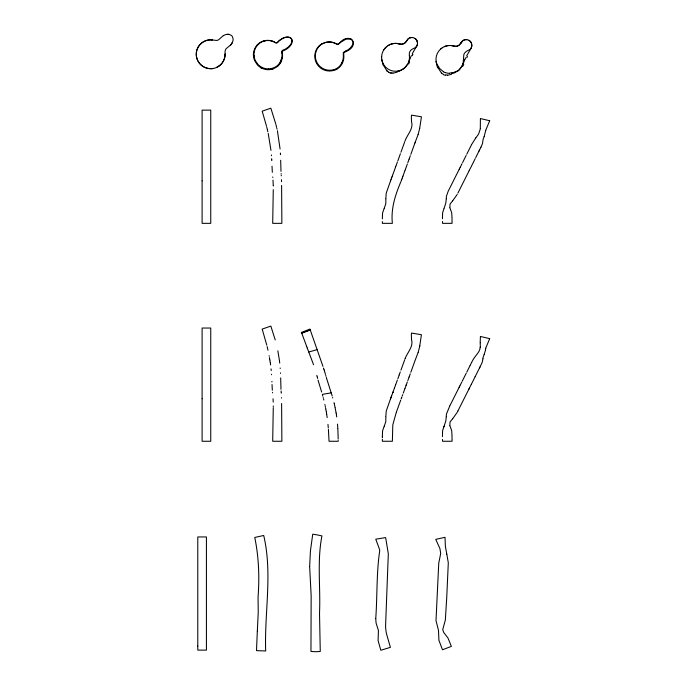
<?xml version="1.0" encoding="UTF-8"?>
<svg xmlns="http://www.w3.org/2000/svg" width="686" height="686" viewBox="0 0 686 686"><rect width="100%" height="100%" fill="white"/><g stroke="black" fill="none" stroke-linecap="round" stroke-linejoin="round"><path stroke-width="1.03" d="M273.277 406.009L273.277 406.789M382.359 439.16L382.359 441.261L392.375 441.261L392.795 424.866L396.268 412.406M382.359 221.569L382.359 223.344L392.375 223.344C390.78 208.818 395.273 194.815 400.924 181.653M273.268 189.653L272.694 223.344L281.869 223.344L281.603 185.417M273.268 407.733L272.694 441.261L281.869 441.261L281.612 403.505M446.269 198.88L445.789 203.125L444.048 208.467M446.277 198.769L446.372 196.736A9.561 9.561 0 0 1 446.457 196.119L448.181 191.265L459.08 169.545M446.277 416.685L446.372 414.653A9.561 9.561 0 0 1 446.457 414.035L449.759 406.009M446.269 416.796L445.789 421.015L444.065 426.34M381.63 57.032L381.639 56.604M281.869 51.733L282.015 50.953A1.338 1.338 0 0 1 282.178 50.687L282.246 50.61A2.178 2.178 0 0 1 282.812 50.181A3.207 3.207 0 0 1 283.095 50.035L284.158 49.649A10.847 10.847 0 0 0 284.904 49.323L285.196 49.178A13.926 13.926 0 0 0 285.548 48.989L288.326 47.042A14.397 14.397 0 0 0 288.626 46.768L288.857 46.545A13.557 13.557 0 0 0 289.423 45.962L289.638 45.722A12.185 12.185 0 0 0 290.144 45.087L290.332 44.83A10.487 10.487 0 0 0 290.778 44.144L290.933 43.87A8.635 8.635 0 0 0 291.301 43.141L291.421 42.841A6.757 6.757 0 0 0 291.67 42.069L291.739 41.76A5.068 5.068 0 0 0 291.833 40.954A4.39 4.39 0 0 0 291.833 40.628A3.799 3.799 0 0 0 291.713 39.831A3.387 3.387 0 0 0 291.619 39.522A3.198 3.198 0 0 0 291.25 38.802A3.096 3.096 0 0 0 291.053 38.545A3.327 3.327 0 0 0 290.452 38.004A3.584 3.584 0 0 0 290.187 37.824A4.159 4.159 0 0 0 289.449 37.49A4.785 4.785 0 0 0 289.14 37.396A5.565 5.565 0 0 0 288.343 37.241L288.026 37.207A7.332 7.332 0 0 0 287.211 37.198L286.98 37.215A9.21 9.21 0 0 0 286.088 37.318L285.813 37.37A11.045 11.045 0 0 0 284.982 37.567L284.716 37.644A12.64 12.64 0 0 0 283.91 37.927L283.652 38.022A13.943 13.943 0 0 0 282.864 38.373L280.394 39.865A14.295 14.295 0 0 0 279.991 40.174L278.902 41.126A9.355 9.355 0 0 0 278.336 41.717L278.156 41.932A5.265 5.265 0 0 1 277.573 42.558A2.127 2.127 0 0 1 277.298 42.721A1.835 1.835 0 0 1 276.535 42.969A1.715 1.715 0 0 1 276.218 42.952A2.795 2.795 0 0 1 275.438 42.729A4.845 4.845 0 0 1 275.18 42.609L275.146 42.592A9.475 9.475 0 0 1 274.88 42.446L274.194 42.069A12.631 12.631 0 0 0 273.414 41.7L272.556 41.357M480.989 147.104L482.515 143.511L483.064 139.601A7.109 7.109 0 0 1 483.124 139.301L484.084 136.737M482.918 358.907L482.181 362.44L479.557 367.868M482.935 358.752L483.064 357.517A7.109 7.109 0 0 1 483.124 357.217L484.084 354.653M282.512 56.509L282.486 56.792A14.483 14.475 56.5 0 1 282.375 57.624L282.315 57.95M419.712 128.291L418.117 134.542M419.712 128.205L421.427 116.8L411.549 115.145L411.463 115.763A24.302 24.302 0 0 0 411.343 116.809L411.531 121.542M419.712 346.121L421.427 334.717L411.549 333.062L411.463 333.679A24.302 24.302 0 0 0 411.343 334.725L411.549 339.57M419.703 346.293L419.738 345.813M419.686 346.464L418.177 352.312M480.311 128.496L480.406 118.729M480.311 346.413L480.217 342.983M480.294 128.668L480.269 128.908A3.319 3.319 0 0 1 480.234 129.208L478.536 134.164L475.835 137.869M485.722 130.409L484.136 136.625M485.491 349.937L485.722 348.325M485.456 350.203L485.517 349.689M485.448 350.289L484.136 354.542M253.606 52.599L253.563 52.925A14.758 14.749 56.5 0 0 253.503 56.081L253.537 56.406A14.938 14.938 56.5 0 0 254.626 60.6L257.284 64.767A14.938 14.938 56.5 0 0 257.85 65.367L258.099 65.599A14.843 14.843 56.5 0 0 262.678 68.574L262.978 68.694A14.672 14.672 56.5 0 0 263.767 68.977L264.084 69.072A14.526 14.517 56.5 0 0 264.89 69.295L265.208 69.363A14.552 14.543 56.5 0 0 268.355 69.68L268.68 69.68A14.38 14.38 56.5 0 0 269.512 69.629L269.838 69.595M485.705 130.52L485.705 130.477A3.293 3.293 0 0 1 485.799 130.074L489.684 120.796M485.705 348.437L485.705 348.394A3.293 3.293 0 0 1 485.799 347.991L489.684 338.713M480.174 347.416L480.226 347.125A3.319 3.319 0 0 0 480.269 346.824M480.44 118.549L489.701 120.736M480.406 336.646L480.191 342.726M480.44 336.466L489.701 338.652M480.157 347.528C479.746 352.827 474.849 355.382 471.728 362.242M417.465 44.256L416.865 45.979A6.457 5.025 -76.7 0 1 416.616 46.305L413.452 51.596M281.594 58.542L281.517 58.807A14.046 14.046 0 0 1 281.277 59.588L281.174 59.888M463.093 63.849L463.822 54.717A5.78 5.78 0 0 1 464.619 53.071L466.197 51.484L470.099 49.358M405.212 358.298C407.638 352.227 413.555 346.499 411.566 339.681M405.152 358.469L404.903 359.198M409.113 159.092L410.339 155.713M409.173 376.837L409.096 377.06M397.803 160.927L400.401 153.724M400.933 152.258L404.594 142.105M402.862 176.328L403.102 175.659M407.818 162.685L409.096 159.143M410.828 154.35L414.884 143.108M391.14 397.177L391.56 396.028M392.804 392.606L392.967 392.143M397.846 378.723L400.264 372.009M399.235 374.856L399.415 374.367M400.933 370.174L404.577 360.081M407.818 380.601L409.01 377.291M409.276 376.563L410.271 373.819M410.811 372.318L414.824 361.179M404.903 141.282C407.055 134.748 413.701 128.831 411.566 121.765M401.19 180.924L401.662 179.638M402.836 176.388L402.519 177.28M414.936 142.945L415.236 142.122M392.786 392.658L392.924 392.263M401.216 398.789L401.584 397.777M415.039 360.596L418.083 352.553M395.693 166.724L395.942 166.046M391.766 177.545L392.015 176.851M394.596 169.759L395.633 166.895M390.454 181.155L390.934 179.835M401.542 179.972L402.133 178.343M402.236 178.06L402.476 177.391M415.253 142.071L418.083 134.636M404.671 171.354L404.86 170.84M406.215 167.11L407.355 163.963M390.368 399.303L390.934 397.751M390.977 397.64L391.2 397.005M391.766 395.462L392.555 393.284M395.719 384.58L397.365 380.061M396.405 412.037L400.435 400.916M400.667 400.298L400.744 400.075M402.236 395.976L402.716 394.639M404.629 389.391L404.92 388.585M406.155 385.189L406.335 384.7M403.377 68.832L403.419 68.797A17.021 16.996 -45.9 0 0 404.851 67.717L407.836 63.815A13.831 13.831 0 0 0 408.59 62.177L408.727 61.774A14.303 14.303 0 0 0 409.19 60.034L409.268 59.622A12.64 12.64 0 0 0 409.448 57.821L409.456 57.453A20.734 20.734 0 0 0 409.388 56.055L409.353 55.6M390.351 181.447L386.252 193.109L385.832 198.7M391.346 178.686L391.663 177.828M392.323 175.993L392.058 176.739M397.391 162.067L396.122 165.549M392.366 175.882L392.581 175.316M405.357 169.459L405.006 170.437M404.5 171.817L403.282 175.162M405.46 169.176L405.992 167.71M390.325 399.415L386.235 411.077L385.832 416.616M390.831 398.043L391.02 397.52M391.389 396.491L391.663 395.745M392.684 392.941L394.536 387.847M394.493 387.967L395.616 384.863M401.867 396.988L401.481 398.052M403.265 393.138L404.5 389.734M405.006 388.353L407.355 381.879M391.329 178.746L390.951 179.783M394.381 170.342L392.641 175.144M408.59 62.177L410.451 57.684M468.847 40.268L468.915 40.311A5.514 5.514 0 0 1 470.562 41.675L470.63 41.752A6.114 6.088 67.8 0 1 471.582 43.69L471.874 45.928L471.325 47.608L471.839 45.413L471.462 43.218A5.668 5.668 0 0 0 464.122 40.002L464.019 40.037A5.317 5.317 0 0 0 462.244 41.229L461.069 42.832M462.981 64.218L464.799 59.785M443.996 426.512L442.702 430.354A14.646 14.646 0 0 0 442.564 431.245L442.461 436.682M443.851 426.838L444.108 426.255M443.919 208.767L442.702 212.437A14.646 14.646 0 0 0 442.564 213.329L442.461 218.765M280.848 60.677L280.771 60.857A13.943 13.943 0 0 1 280.368 61.654L279.356 63.335A11.087 11.087 0 0 1 279.193 63.592L279.005 63.858A8.155 8.155 0 0 1 278.49 64.475L278.053 64.93A13.669 13.669 0 0 1 277.684 65.281L277.453 65.496A13.197 13.197 0 0 1 277.144 65.762L276.407 66.336A8.909 8.901 -34 0 1 275.909 66.688A5.034 5.034 -33.6 0 1 275.635 66.851A7.314 7.306 0 0 1 275.095 67.125L273.585 67.803A11.379 11.379 0 0 1 272.822 68.094L272.231 68.283A14.303 14.303 0 0 1 271.742 68.42L271.433 68.497A13.583 13.583 0 0 1 270.636 68.66L270.361 68.703M281.277 61.268L281.406 60.968A14.56 14.552 56.5 0 0 281.706 60.188L281.817 59.879A14.612 14.612 56.5 0 0 282.555 55.738L282.512 54.04A11.439 11.439 56.5 0 0 282.435 53.311L282.263 52.256A1.604 1.604 0 0 1 282.272 51.827A1.483 1.483 0 0 1 282.632 51.107M281.294 61.234L281.311 61.191A14.337 14.329 56.5 0 1 278.97 64.861M471.316 47.634L471.308 47.651A5.102 4.382 -80.4 0 1 470.099 49.358M232.331 42.506L232.923 40.851A6.534 6.534 0 0 0 233.051 38.682L232.417 36.658A4.227 4.227 0 0 0 231.293 35.389L229.69 34.592A6.603 6.603 0 0 0 228.258 34.317M384.22 208.321L385.789 203.725L385.866 198.991M465.743 57.744L465.674 57.89A18.016 2.967 -63.6 0 0 464.688 59.845M384.22 426.238L385.772 421.727L385.875 417.011M411.394 55.643L411.206 56.029A17.982 2.958 -63.6 0 0 410.348 57.735M384.177 208.415L382.659 212.651A14.869 14.869 0 0 0 382.548 213.312L382.351 218.903M384.177 426.332L382.659 430.568A14.869 14.869 0 0 0 382.548 431.228L382.351 436.819M471.333 47.849L466.677 55.832M479.685 149.677L479.231 150.603M479.746 149.565L480.963 147.156M479.746 367.482L479.951 367.053M470.202 147.353L471.539 144.686M462.604 162.548L466.146 155.456M466.763 154.239L469.927 147.902M479.205 150.654L478.957 151.143M473.512 162.025L475.227 158.603M475.724 157.6L478.931 151.203M462.604 380.464L466.18 373.313M466.737 372.206L469.927 365.818M470.064 365.544L471.608 362.474M473.512 379.941L475.098 376.777M475.698 375.568L478.931 369.119M479.257 368.459L479.471 368.03M461.618 164.494L462.03 163.671M459.166 169.382L459.551 168.619M460.135 167.453L461.507 164.717M468.847 171.32L469.087 170.831M469.224 170.565L469.507 169.999M473.229 162.591L471.342 166.364M459.166 387.298L459.903 385.824M462.57 380.516L462.321 381.022M457.922 410.957L469.087 388.748M469.224 388.482L469.593 387.744M471.282 384.383L469.773 387.393M473.203 380.559L471.342 384.28M412.2 53.988L413.426 51.647M460.049 167.633L459.577 168.559M469.799 169.416L471.042 166.955M457.871 193.152L468.572 171.86M449.879 405.769L459.303 387.024M460.014 385.601L461.892 381.87M457.871 411.068L457.656 411.497M468.735 389.451L468.984 388.962M475.347 376.271L475.132 376.708M471.634 144.497L475.792 137.912M457.27 412.252L452.7 418.717M462.295 65.745L459.423 69.569M457.245 194.395L452.7 200.801M462.201 65.882L459.56 69.44A13.874 13.797 -42.6 0 1 457.879 70.787M280.891 62.057L280.771 62.272A14.26 14.26 56.5 0 1 269.847 69.595M383.405 50.507L383.851 49.778M408.41 38.656A4.356 4.356 0 0 0 408.084 38.939L405.58 42.361A4.691 4.691 0 0 1 405.28 42.652A5.968 5.968 0 0 1 403.762 43.63A6.869 6.869 0 0 1 403.377 43.801A5.831 5.831 0 0 1 401.627 44.196A5.016 5.016 0 0 1 401.224 44.213M388.053 45.593L388.43 45.362A13.994 13.994 0 0 1 390.068 44.539L390.463 44.367A13.711 13.711 0 0 1 392.221 43.81L392.606 43.724A14.578 14.578 0 0 1 394.467 43.458L394.896 43.424A12.528 12.528 0 0 1 396.74 43.458L397.091 43.492A20.34 20.34 0 0 1 398.755 43.801L401.207 44.204A5.462 5.462 0 0 0 401.627 44.196A6.02 6.02 0 0 0 403.437 43.775A6.646 6.646 0 0 0 403.84 43.604A5.822 5.822 0 0 0 405.357 42.575A5.625 5.625 0 0 0 405.649 42.266L406.644 40.851M410.057 37.807A5.265 5.265 0 0 0 408.221 38.81A5.034 5.034 0 0 0 407.921 39.102L406.609 40.963M466.797 39.642L466.634 39.625A5.762 5.762 0 0 0 464.551 39.857L464.388 39.899A5.557 5.557 0 0 0 463.187 40.457L458.788 45.396A6.148 6.148 0 0 1 457.596 45.945L457.511 45.979A6.14 6.14 0 0 1 455.375 46.296L451.259 45.576A21.326 21.326 0 0 1 453.326 45.953L453.755 46.048M460.846 43.184L461.163 42.738M460.906 43.098L459.723 44.65A5.934 5.934 0 0 1 457.948 45.808L457.836 45.859A5.891 5.891 0 0 1 455.744 46.322L453.66 46.039M384.683 48.629L385.206 48.011M256.736 45.542L256.95 45.293A14.312 14.303 56.5 0 1 257.516 44.676L257.747 44.444M339.639 43.201L337.941 44.436L335.78 43.698A13.806 13.806 0 0 0 322.754 43.647M339.784 43.038L340.016 42.798A12.914 12.914 0 0 1 340.376 42.455L345.838 39.188L350.94 39.042M338.978 43.57L339.596 42.909A10.71 10.702 0 0 1 339.956 42.541C349.929 31.693 360.373 44.581 347.039 51.09A10.744 10.736 0 0 1 345.332 51.87L343.695 52.968L343.806 55.369A15.915 15.907 56.5 0 1 343.849 56.055L343.858 56.278A14.732 14.732 56.5 0 1 341.902 64.124A14.346 14.337 56.5 0 1 340.29 66.319L339.707 66.936A14.2 14.2 56.5 0 1 333.49 70.615M278.122 65.727L277.976 65.865A14.174 14.166 56.5 0 1 277.255 66.499L276.998 66.696M319.616 45.868L321.125 44.573A12.622 12.622 0 0 1 321.34 44.393L321.468 44.298A8.395 8.395 0 0 1 322.703 43.561M440.412 49.238L440.532 49.126A13.9 13.9 0 0 1 442.401 47.694L442.547 47.608M386.244 46.974L386.818 46.485M230.273 45.362A9.381 9.381 0 0 0 232.322 42.498A9.681 9.681 0 0 1 230.993 44.59A8.352 8.352 0 0 1 230.256 45.345L226.406 48.44A5.334 5.334 0 0 0 225.068 51.613L225.094 54.117M440.721 48.963L440.626 49.04A13.926 13.926 0 0 0 436.116 61.38L436.142 61.551A13.883 13.823 75.9 0 0 436.648 63.575M452.666 200.835L450.05 204.034L449.836 207.712M452.666 418.752L450.05 421.95L449.836 425.629M457.691 70.975L453.729 73.282M282.864 50.884L283.927 50.412A10.539 10.539 0 0 0 284.707 50.112L285.007 49.984A11.713 11.705 56.5 0 0 285.659 49.649L287.022 48.817A14.32 14.312 56.5 0 0 287.614 48.389L288.84 47.368A14.226 14.226 56.5 0 0 289.432 46.777L289.655 46.545A13.18 13.171 56.5 0 0 290.204 45.902L290.401 45.645A11.611 11.611 56.5 0 0 290.89 44.967L291.061 44.693A9.724 9.724 0 0 0 291.464 43.955L291.61 43.664A7.949 7.949 0 0 0 291.91 42.884L292.004 42.566A6.191 6.183 0 0 0 292.176 41.752A5.419 5.411 0 0 0 292.21 41.426A4.759 4.759 0 0 0 292.21 40.594A4.159 4.159 0 0 0 292.159 40.268A3.842 3.842 0 0 0 291.927 39.462A3.584 3.584 0 0 0 291.078 38.253A3.859 3.859 0 0 0 290.41 37.747A4.27 4.27 0 0 0 290.127 37.593A4.811 4.811 0 0 0 289.346 37.293A5.505 5.505 0 0 0 289.029 37.207A6.251 6.243 0 0 0 288.206 37.078L287.923 37.053A7.983 7.975 0 0 0 287.04 37.061L286.757 37.078A9.878 9.87 0 0 0 285.89 37.198L285.565 37.258A11.619 11.611 56.5 0 0 284.759 37.464L284.519 37.533A13.163 13.154 56.5 0 0 283.652 37.841L283.429 37.927A14.492 14.492 56.5 0 0 282.589 38.305L279.159 40.585A12.742 12.742 56.5 0 0 278.773 40.937L278.593 41.109A11.525 11.525 56.5 0 0 278.319 41.392L277.11 42.583A1.346 1.338 0 0 1 276.827 42.721L276.424 42.781A1.852 1.852 0 0 1 276.012 42.729A2.427 2.427 0 0 1 275.695 42.643A6.003 6.003 0 0 1 274.949 42.258L274.666 42.103A10.513 10.513 0 0 0 273.92 41.717L273.697 41.614A14.123 14.123 56.5 0 0 272.942 41.306L271.424 40.826A14.329 14.32 56.5 0 0 270.593 40.603L270.37 40.585A14.586 14.586 56.5 0 0 269.461 40.448L269.178 40.423A14.466 14.466 56.5 0 0 268.303 40.363L268.012 40.354A14.5 14.492 56.5 0 0 267.137 40.363L266.931 40.38A14.329 14.32 56.5 0 0 266.022 40.44M457.879 70.821L451.517 73.248M403.154 68.977L399.08 71.327M442.178 47.84L442.324 47.754A13.986 13.986 0 0 1 444.417 46.631L444.571 46.571A13.746 13.746 0 0 1 446.569 45.911L446.732 45.876A14.475 14.475 0 0 1 448.815 45.55L448.987 45.542M336.749 69.226L336.003 69.638M322.214 43.578L321.477 44.007A14.235 14.226 56.5 0 0 320.679 44.547L319.616 45.405A14.715 14.706 56.5 0 0 333.43 70.487M397.417 72.064L392.967 73.205M451.68 74.199L447.624 75.28M341.86 62.64A13.137 13.137 0 0 0 343.343 56.363L343.309 52.453L345.615 51.073M273.191 68.806L272.917 68.9A14.337 14.329 56.5 0 1 272.119 69.149L271.845 69.226M310.141 329.957L301.686 333.285L301.325 332.478L309.935 329.074L317.078 349.526M310.278 329.915L301.626 332.907L306.591 346.198M308.717 351.987L317.129 349.671L322.952 366.358M264.239 40.98L264.547 40.903A13.857 13.857 0 0 1 265.345 40.731L265.654 40.68M392.555 43.733L392.452 43.758A13.943 13.943 0 0 0 384.349 65.659A13.943 13.943 0 0 0 407.647 64.192M392.589 43.733L392.812 43.681A14.303 14.303 0 0 1 394.604 43.45L394.57 43.45M227.22 34.326L225.883 34.574A10.041 10.041 0 0 0 223.302 35.689M331.278 392.864L322.334 394.364M394.759 43.432L395.025 43.424A12.76 12.76 0 0 1 396.825 43.458M268.38 68.866L268.097 68.866A13.96 13.96 0 0 1 267.248 68.823L266.931 68.797A14.02 14.02 0 0 1 266.125 68.694L265.851 68.651A14.08 14.08 0 0 1 263.921 68.171L263.621 68.068A14.209 14.209 0 0 1 262.858 67.777L262.635 67.682A14.277 14.277 0 0 1 260.851 66.739L260.611 66.593A14.432 14.432 0 0 1 259.985 66.165L259.574 65.856A13.952 13.952 0 0 1 259.016 65.402L258.776 65.196A12.374 12.374 0 0 1 258.193 64.63L258.03 64.45A13.06 13.06 0 0 1 257.507 63.858L255.441 60.702A12.322 12.322 0 0 1 255.081 59.931L254.96 59.631A12.871 12.871 0 0 1 254.686 58.867L254.455 58.07A14.535 14.535 0 0 1 254.386 57.77L254.326 57.504A14.26 14.26 0 0 1 254.052 53.268L254.086 52.959A14.106 14.106 0 0 1 254.755 49.941L254.858 49.649A13.917 13.917 0 0 1 255.655 47.874L255.801 47.6A13.797 13.797 0 0 1 256.881 45.971L257.07 45.722A13.626 13.626 0 0 1 257.602 45.105L257.825 44.873A13.977 13.977 0 0 1 258.33 44.367L259.814 43.089A11.422 11.422 0 0 1 260.131 42.841L260.388 42.652A8.112 8.112 0 0 1 261.083 42.232L262.395 41.597A13.428 13.428 0 0 1 263.15 41.306L263.458 41.203A13.952 13.952 0 0 1 266.477 40.577L266.785 40.56A13.994 13.994 0 0 1 268.723 40.551L269.049 40.577A14.192 14.192 0 0 1 269.855 40.68L270.173 40.731A13.926 13.926 0 0 1 270.97 40.886L271.279 40.963A13.677 13.677 0 0 1 271.965 41.16L272.728 41.229M449.527 73.342L447.443 73.128A6.628 2.71 21.6 0 1 445.497 72.622L445.368 72.587M337.726 44.264L337.272 44.204A2.761 2.761 0 0 1 336.74 44.015L336.149 43.681A13.96 13.96 56.5 0 0 322.309 43.741M400.984 44.196L398.978 43.853M450.762 45.525L451.182 45.568A12.837 12.837 0 0 0 448.67 45.568L448.524 45.576A14.586 14.586 0 0 0 446.44 45.945L446.38 45.962A13.72 13.72 0 0 0 444.305 46.682M211.923 39.925L216.553 40.448A4.853 4.853 0 0 0 218.774 39.668L222.718 36.084A8.841 8.841 0 0 1 223.61 35.509M396.851 43.467L399.012 43.87M351.043 39.085C356.034 42.069 350.778 48.663 347.047 50.361A12.537 12.537 0 0 1 345.615 51.073M261.915 68.231L261.658 68.111A14.938 14.938 56.5 0 1 260.886 67.691L260.603 67.52M443.422 71.747L438.637 67.614M441.57 73.231L438.062 67.785M386.913 70.855L383.585 65.41M437.659 66.053L436.425 62.949M450.548 209.547L449.913 207.978M450.496 427.352L449.913 425.895M450.573 209.616L451.585 212.471A13.12 13.12 0 0 1 451.748 213.406L451.997 217.496M450.616 427.618L451.585 430.379A13.12 13.12 0 0 1 451.748 431.323L451.997 435.413M313.562 364.746L307.251 348.042M306.651 346.379L307.225 347.974M437.265 65.779L436.57 63.549M382.899 63.652L382.128 61.114A17.905 17.905 0 0 1 381.725 59.313M323.509 368.03L323.655 368.476M319.942 386.441L318.03 380.061M323.801 368.931L324.006 369.583M320.173 387.161L321.665 392.032M324.066 369.78L324.401 370.843M324.409 370.877L325.498 374.496M332.195 395.976L326.57 378.32M325.764 375.439L326.039 376.382M332.616 397.46L332.761 397.974M275.24 339.947L270.841 326.082L262.181 329.1L266.794 345.169M322.42 394.656L322.832 396.174M326.365 377.574L326.51 378.106M275.738 123.849L270.841 108.165L262.181 111.183L266.545 126.284M316.829 375.353L317.009 376.048M323.2 397.563L323.346 398.094M317.121 376.442L317.266 377.008M275.944 124.62L276.621 127.339M317.369 377.411L317.627 378.415M323.586 399.029L323.835 400.032M266.777 127.202L267.291 129.311M333.996 402.691L334.211 403.557M267.137 346.576L267.994 350.263M276.827 128.171L277.058 129.174M334.288 403.908L335.085 407.475M267.343 129.525L267.857 131.746M324.855 404.38L325.001 405.066M277.401 130.734L280.077 148.999M268.226 133.436L270.97 150.406M325.181 405.915L325.464 407.312M335.154 407.844L335.934 411.96M277.856 350.838L279.374 360.15M325.644 408.196L325.781 408.907M269.101 355.657L269.221 356.3M325.85 409.268L326.21 411.283M269.452 357.578L269.564 358.221M336.003 412.329L336.131 413.083M326.27 411.651L326.399 412.38M269.632 358.649L269.778 359.507M326.459 412.749L326.579 413.487M336.191 413.461L336.312 414.215M269.847 359.936L269.95 360.596M326.639 413.855L326.75 414.584M336.372 414.593L336.715 416.985M270.018 361.042L270.19 362.139M326.802 414.953L326.913 415.673M270.25 362.577L270.378 363.46M327.016 416.393L327.188 417.645M270.438 363.897L270.584 365.003M436.099 61.26L436.125 61.466A17.107 17.099 0 0 0 436.407 62.958M279.434 360.604L279.725 363.1M272.325 172.332L272.016 166.218M272.325 390.248L272.025 384.512M271.03 368.879L271.073 369.317M327.977 424.394L328.285 427.884M271.142 369.977L271.202 370.586M272.531 392.349L272.582 392.846M409.336 55.446L409.31 53.388A4.853 4.853 0 0 1 409.379 52.976A5.925 5.925 0 0 1 410.057 51.304A6.611 6.611 0 0 1 410.279 50.944A5.531 5.531 0 0 1 411.497 49.615A5.162 5.162 0 0 1 411.84 49.383L415.407 47.548A4.493 4.493 0 0 0 415.725 47.274M337.512 424.111L337.829 428.441M271.399 154.942L271.459 155.722M272.762 176.979L272.805 177.537M280.977 171.371L280.685 160.241M280.977 389.288L280.685 377.926M328.405 429.333L329.04 441.261L338.215 441.261L338.215 440.481M271.51 374.247L271.545 374.745M280.162 367.996L280.205 368.511M281.869 51.896L281.937 53.071M281.92 52.916L282.04 55.377A11.576 11.576 0 0 1 281.989 56.269L281.8 57.624A13.806 13.806 0 0 1 280.874 60.608M281.106 390.994L281.174 392.083M281.14 173.541L281.166 173.995M272.994 180.092L273.242 185.04M271.673 158.715L271.742 159.718M281.209 392.598L281.243 393.164M273.045 398.78L273.157 400.787M280.368 153.047L280.42 153.956M281.234 175.136L281.277 175.822M337.846 428.81L338.198 439.1M271.75 159.941L271.785 160.61M280.428 154.187L280.454 154.642M280.471 372.841L280.497 373.416M273.182 401.456L273.217 402.116M281.466 179.706L281.534 181.644M281.466 397.623L281.483 398.077M271.922 381.416L271.948 382.025M253.451 55.206L253.443 54.923A14.698 14.689 56.5 0 1 253.751 51.784L253.82 51.459A14.56 14.552 56.5 0 1 254.034 50.644L254.129 50.335A14.457 14.457 56.5 0 1 255.406 47.445L255.578 47.171A14.329 14.32 56.5 0 1 256.032 46.468L256.221 46.202A14.269 14.269 56.5 0 1 262.301 41.426L262.601 41.314A14.312 14.303 56.5 0 1 265.679 40.491M273.251 185.426L273.26 185.983M452.048 221.715L452.005 218.097M452.048 439.632L452.005 436.013M452.065 222.315L452.074 223.344L442.556 223.344L442.521 221.518M452.065 440.232L452.074 441.261L442.556 441.261L442.521 439.434M382.351 436.879L382.359 437.557M212.266 40.011A14.38 14.38 0 0 0 196.419 52.359A14.38 14.38 0 0 0 208.39 68.497A15.761 15.761 0 0 0 211.297 68.686A12.845 12.845 0 0 0 213.655 68.394A16.301 16.301 0 0 0 216.416 67.502A13.163 13.163 0 0 0 218.825 66.182M225.162 54.117A14.543 14.543 0 0 1 218.817 66.165M226.886 34.36A6.38 6.38 0 0 1 228.618 34.351M211.297 68.643A14.449 14.449 0 0 1 196.23 53.885A14.449 14.449 0 0 1 211.931 39.805M225.042 54.117A14.32 14.32 0 0 1 216.416 67.494M213.655 68.386A12.691 12.691 0 0 1 211.297 68.694M282.658 51.013A1.604 1.604 0 0 1 282.898 50.79M254.197 56.458A14.277 14.277 0 0 1 254.112 55.652M270.267 68.72A13.806 13.806 0 0 1 268.337 68.874M338.953 43.552A2.487 2.487 0 0 1 337.769 44.401M341.92 62.675A14.157 14.157 0 0 1 341.448 63.549L340.693 64.776A12.605 12.605 0 0 1 340.548 65.007L340.513 65.05A8.472 8.472 -48.4 0 1 339.519 66.233L339.45 66.319A13.334 13.334 0 0 1 338.301 67.365L337.778 67.768A7.023 7.023 0 0 1 336.372 68.643L335.154 69.175A11.19 11.19 0 0 1 334.228 69.543M334.219 69.509A14.329 14.329 0 0 1 319.539 45.791M409.774 37.902A5.78 5.78 0 0 1 411.952 37.516M411.883 37.421A5.711 5.711 0 0 1 412.312 37.438M412.372 37.533A5.651 5.651 0 0 1 417.491 43.304A5.565 5.565 0 0 1 417.465 43.724A5.711 5.711 0 0 1 417.002 45.456A5.934 5.934 0 0 1 416.814 45.842A5.402 5.402 0 0 1 415.725 47.283M415.999 39.282A5.737 5.737 0 0 1 416.291 39.599M417.208 41.177A5.737 5.737 0 0 1 417.345 41.58M409.439 62.212A13.351 8.506 -57.2 0 1 408.616 64.03M412.277 55.669A18.008 3.053 -63.6 0 1 412.921 54.366M417.431 44.256A4.871 4.665 -89.6 0 0 417.491 43.827L417.542 43.372A5.505 5.437 87.2 0 0 417.482 42.686L417.371 42A6.791 6.783 58.2 0 0 417.268 41.58A6.2 6.174 67.9 0 0 416.453 39.934M416.471 39.925A5.308 5.308 0 0 0 416.213 39.574A5.497 5.497 0 0 0 414.833 38.373M412.706 37.576A5.548 5.548 0 0 0 412.277 37.524A5.737 5.737 0 0 0 410.451 37.687A5.968 5.968 0 0 0 410.039 37.807M383.38 65.539A18.025 12.339 73.4 0 1 382.694 63.798M387.153 71.181A6.611 4.725 22.9 0 1 386.853 70.898M388.756 72.073A6.285 4.373 24 0 1 387.316 71.07M390.788 73.093A6.097 4.536 22.5 0 1 388.653 72.287M391.217 73.102A5.968 4.167 22 0 1 390.797 73.016M392.889 72.982A6.911 4.819 22 0 1 391.209 72.836M398.969 70.752A13.368 4.57 -27.4 0 1 397.486 71.421M451.62 72.905A9.415 4.716 -16.4 0 1 449.793 73.016M445.343 72.63A5.805 2.392 21.7 0 1 443.396 71.781M438.98 67.271A11.31 8.661 65.5 0 1 438.071 65.805M462.921 63.832A10.873 7.872 -56.3 0 1 462.141 65.684M463.753 64.304A13.377 8.489 -57.2 0 1 462.939 66.113M466.746 57.787A17.956 3.078 -63.6 0 1 467.458 56.329M437.822 67.888A17.742 12.125 73.4 0 1 437.025 65.899M443.345 74.285A6.268 4.365 24 0 1 441.681 73.162M445.403 75.263A6.088 4.519 22.5 0 1 443.362 74.585M447.469 75.031A7.083 4.948 22 0 1 445.566 74.885M453.497 72.613A13.754 4.725 -27.5 0 1 451.842 73.368M459.406 69.638A16.73 16.704 -45.7 0 1 457.759 70.967M197.782 646.083L197.782 650.122L206.426 650.122L206.426 536.949L197.782 536.949L197.782 646.083M202.104 398.806L202.104 441.261L210.748 441.261L210.748 328.037L202.104 328.037L202.104 398.806M202.104 180.89L202.104 223.344L210.748 223.344L210.748 110.129L202.104 110.129L202.104 180.89M257.327 631.129L256.504 650.637L265.671 650.963C264.35 612.495 272.659 573.427 263.707 535.474L254.755 537.464C258.819 557.032 259.565 577.132 258.065 597.026A38.613 38.613 0 0 0 258.073 598.724L258.236 612.718L257.327 631.129M309.643 566.49L311.152 595.662L310.955 651.4L314.042 651.657A30.338 30.338 0 0 0 317.146 651.666L320.268 651.443L319.556 615.428A116.449 116.449 0 0 1 319.547 612.452C320.611 586.959 316.992 561.225 321.931 535.912L318.87 535.252A46.554 46.554 0 0 0 315.809 534.677L312.739 534.188L310.441 550.781L309.643 566.49M446.792 554.099L448.301 562.837L446.715 597.926L445.334 620.067L442.727 629.662L443.739 632.501L447.958 637.971L451.379 646.375L442.487 649.771L438.911 640.278L438.483 630.314L436.004 620.624L438.748 563.146L440.695 553.465L439.915 548.551L435.747 539.385L445.034 537.31L445.368 546.262L446.792 554.099M375.748 618.558L376.074 623.042L378.44 630.511L378.08 640.553L380.816 650.268L390.394 647.361L386.458 633.624A39.385 39.385 0 0 1 385.909 630.4L385.789 629.302A44.933 44.933 0 0 1 385.575 626.009L388.319 553.756L385.635 537.584L375.765 539.196L378.861 547.548A13.771 13.771 0 0 1 379.718 550.789C376.382 572.982 377.369 595.997 375.748 618.558"/></g></svg>
